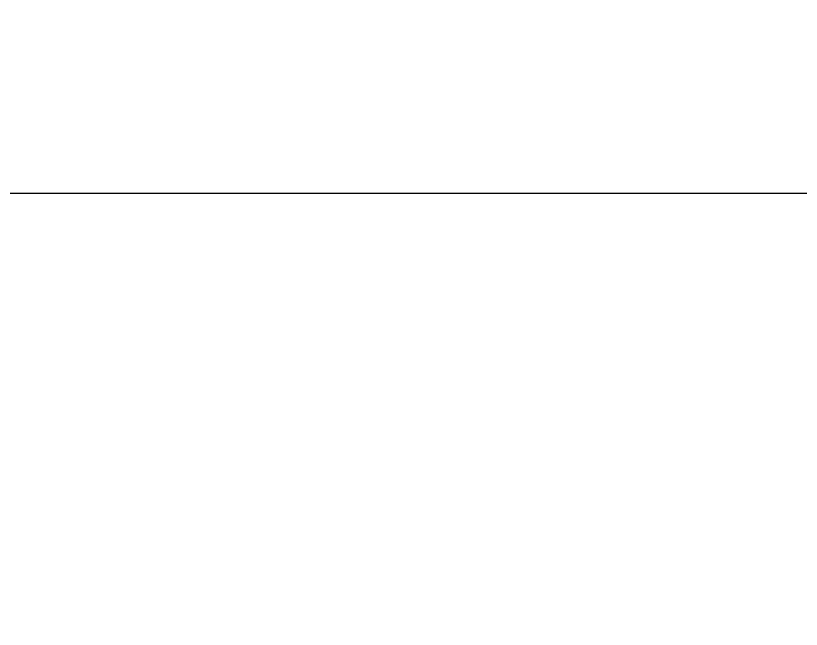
# Model space of a CAD drawing. Header units: millimetres. Extents: x -77055 to 331180, y -861586 to -491011.
# Drawn here: x 114374 to 138908, y -645113 to -625942 of the extents above; entities that cross this region are included whole.
import ezdxf

# ---------------------------------------------------------------- set-up
doc = ezdxf.new("R2010")
doc.units = ezdxf.units.MM
doc.header["$PDMODE"] = 3
doc.layers.add('250', color=250, linetype='Continuous')
doc.styles.add('DIM', font='simhei.ttf', dxfattribs={"width": 0.8})
doc.dimstyles.new('1-50', dxfattribs={"dimscale": 50, "dimtxt": 5, "dimasz": 1, "dimexe": 1, "dimexo": 0.1, "dimgap": 0.5, "dimtad": 1, "dimdec": 0, "dimdsep": 46, "dimtxsty": 'DIM', "dimblk": 'ARCHTICK', "dimcen": 4, "dimdle": 1, "dimclrd": 3, "dimclre": 3, "dimclrt": 1, "dimadec": 0, "dimazin": 0, "dimtfac": 1, "dimtdec": 0, "dimtmove": 2, "dimatfit": 3, "dimldrblk": 'DOT', "dimfxl": 15, "dimfxlon": 1, "dimarcsym": 0})

# ---------------------------------------------------------------- blocks, each defined once
blk = doc.blocks.new('_ArchTick')
at = {"color": 0, "linetype": 'ByBlock', "const_width": 0.15}
blk.add_lwpolyline([(-0.5, -0.5), (0.5, 0.5)], dxfattribs=at)
blk = doc.blocks.new('*D693')
at = {"layer": '250', "color": 3, "lineweight": -2}
for p, q in [((-22966, -597863), (-22966, -598503)), ((-23716, -597913), (-22916, -597913)), ((-23716, -598453), (-22916, -598453)), ((176539, -648635), (181029, -648635)), ((176589, -649385), (176589, -648585)), ((180979, -649385), (180979, -648585))]:
    blk.add_line(p, q, dxfattribs=at)
at = {"layer": 'Defpoints', "color": 0}
for p in [(-25214, -597913), (-24189, -598453), (-22966, -598453), (180979, -648635), (176589, -650556), (180979, -650556)]:
    blk.add_point(p, dxfattribs=at)
at = {"layer": '250', "color": 3, "lineweight": -2, "xscale": 50, "yscale": 50, "zscale": 50}
for p, rotation in [((-22966, -597913), 90), ((-22966, -598453), 270), ((176589, -648635), 180)]:
    blk.add_blockref('_ArchTick', p, dxfattribs=dict(at, rotation=rotation))
blk.add_blockref('_ArchTick', (180979, -648635), dxfattribs=at)
at = {"layer": '250', "color": 1, "insert": (-23168, -598183), "char_height": 250, "attachment_point": 5, "rotation": 90, "style": 'DIM'}
blk.add_mtext('540', dxfattribs=at)
at = {"layer": '250', "color": 1, "insert": (178784, -648483), "char_height": 250, "attachment_point": 5, "style": 'DIM'}
blk.add_mtext('4390', dxfattribs=at)
blk = doc.blocks.new('_Dot')
at = {"color": 0, "linetype": 'ByBlock', "lineweight": -2}
blk.add_line((-0.5, 0), (-1, 0), dxfattribs=at)
at = {"color": 0, "linetype": 'ByBlock', "const_width": 0.5}
blk.add_lwpolyline([(-0.25, 0, 1), (0.25, 0, 1)], format="xyb", close=True, dxfattribs=at)
blk = doc.blocks.new('*D697')
at = {"layer": '250', "color": 3, "lineweight": -2}
for p, q in [((-23716, -602713), (-22916, -602713)), ((-22966, -602663), (-22966, -607118)), ((-23716, -607068), (-22916, -607068)), ((150253, -655191), (149547, -655191)), ((149597, -656986), (149597, -655141)), ((150253, -656936), (149547, -656936))]:
    blk.add_line(p, q, dxfattribs=at)
at = {"layer": 'Defpoints', "color": 0}
for p in [(-24429, -602713), (-24429, -607068), (-22966, -607068), (149597, -655191), (150258, -655191), (150258, -656936)]:
    blk.add_point(p, dxfattribs=at)
at = {"layer": '250', "color": 3, "lineweight": -2, "xscale": 50, "yscale": 50, "zscale": 50}
for p, rotation in [((-22966, -602713), 90), ((-22966, -607068), 270), ((149597, -655191), 90), ((149597, -656936), 270)]:
    blk.add_blockref('_ArchTick', p, dxfattribs=dict(at, rotation=rotation))
at = {"layer": '250', "color": 1, "char_height": 250, "attachment_point": 5, "rotation": 90, "style": 'DIM'}
for s, insert in [('4355', (-23116, -604890)), ('1745', (149447, -656063))]:
    blk.add_mtext(s, dxfattribs=dict(at, insert=insert))
blk = doc.blocks.new('*D698')
at = {"layer": '250', "color": 3, "lineweight": -2}
for p, q in [((-23716, -607068), (-22916, -607068)), ((-22966, -607018), (-22966, -607358)), ((-23716, -607308), (-22916, -607308)), ((150213, -655191), (149740, -655191)), ((149790, -656986), (149790, -655141)), ((150253, -656936), (149740, -656936))]:
    blk.add_line(p, q, dxfattribs=at)
at = {"layer": 'Defpoints', "color": 0}
for p in [(-24429, -607068), (-24189, -607308), (-22966, -607308), (149790, -655191), (150218, -655191), (150258, -656936)]:
    blk.add_point(p, dxfattribs=at)
at = {"layer": '250', "color": 3, "lineweight": -2, "xscale": 50, "yscale": 50, "zscale": 50}
for p, rotation in [((-22966, -607068), 90), ((-22966, -607308), 270), ((149790, -655191), 90), ((149790, -656936), 270)]:
    blk.add_blockref('_ArchTick', p, dxfattribs=dict(at, rotation=rotation))
at = {"layer": '250', "color": 1, "char_height": 250, "attachment_point": 5, "rotation": 90, "style": 'DIM'}
for s, insert in [('240', (-22778, -606855)), ('1745', (149640, -656063))]:
    blk.add_mtext(s, dxfattribs=dict(at, insert=insert))
blk = doc.blocks.new('*D699')
at = {"layer": '250', "color": 3, "lineweight": -2}
for p, q in [((-23716, -607308), (-22916, -607308)), ((-22966, -607258), (-22966, -607918)), ((-23716, -607868), (-22916, -607868)), ((157088, -650561), (157088, -650872)), ((158853, -650561), (158853, -650872)), ((157038, -650822), (158903, -650822))]:
    blk.add_line(p, q, dxfattribs=at)
at = {"layer": 'Defpoints', "color": 0}
for p in [(-24189, -607308), (-25224, -607868), (-22966, -607868), (157088, -650556), (158853, -650556), (158853, -650822)]:
    blk.add_point(p, dxfattribs=at)
at = {"layer": '250', "color": 3, "lineweight": -2, "xscale": 50, "yscale": 50, "zscale": 50}
for p, rotation in [((-22966, -607308), 90), ((-22966, -607868), 270), ((157088, -650822), 180)]:
    blk.add_blockref('_ArchTick', p, dxfattribs=dict(at, rotation=rotation))
blk.add_blockref('_ArchTick', (158853, -650822), dxfattribs=at)
at = {"layer": '250', "color": 1, "insert": (-23168, -607588), "char_height": 250, "attachment_point": 5, "rotation": 90, "style": 'DIM'}
blk.add_mtext('560', dxfattribs=at)
at = {"layer": '250', "color": 1, "insert": (157971, -650672), "char_height": 250, "attachment_point": 5, "style": 'DIM'}
blk.add_mtext('1765', dxfattribs=at)

msp = doc.modelspace()

# ---------------------------------------------------------------- linework, layer by layer
at = {"layer": '250', "color": 2}
msp.add_lwpolyline([(96860, -631489.2), (264057.5, -631489.2), (264057.5, -688171.9), (96860, -688171.9)], close=True, dxfattribs=at)

# ---------------------------------------------------------------- dimensions: what is measured, and where the dimension line sits
at = {"layer": '250', "color": 7}
for base, p1, p2, picture, middle in [((-22966, -598452.7), (-25214.4, -597912.7), (-24189.4, -598452.7), '*D693', (-23167.7, -598182.7)), ((-22966, -607307.7), (-24429.4, -607067.7), (-24189.4, -607307.7), '*D698', (-22778.5, -606854.6)), ((-22966, -607867.7), (-24189.4, -607307.7), (-25224.4, -607867.7), '*D699', (-23167.7, -607587.7))]:
    dim = msp.add_linear_dim(base=base, p1=p1, p2=p2, angle=270, dimstyle='1-50', dxfattribs=at)
    dim.commit()
    dim.dimension.update_dxf_attribs({"geometry": picture, "text_midpoint": middle, "dimtype": 160})
dim = msp.add_linear_dim(base=(-22966, -607067.7), p1=(-24429.4, -602712.7), p2=(-24429.4, -607067.7), angle=270, dimstyle='1-50', dxfattribs=at)
dim.commit()
dim.dimension.update_dxf_attribs({"geometry": '*D697', "text_midpoint": (-23116, -604890.2)})

doc.saveas('drawing.dxf')
